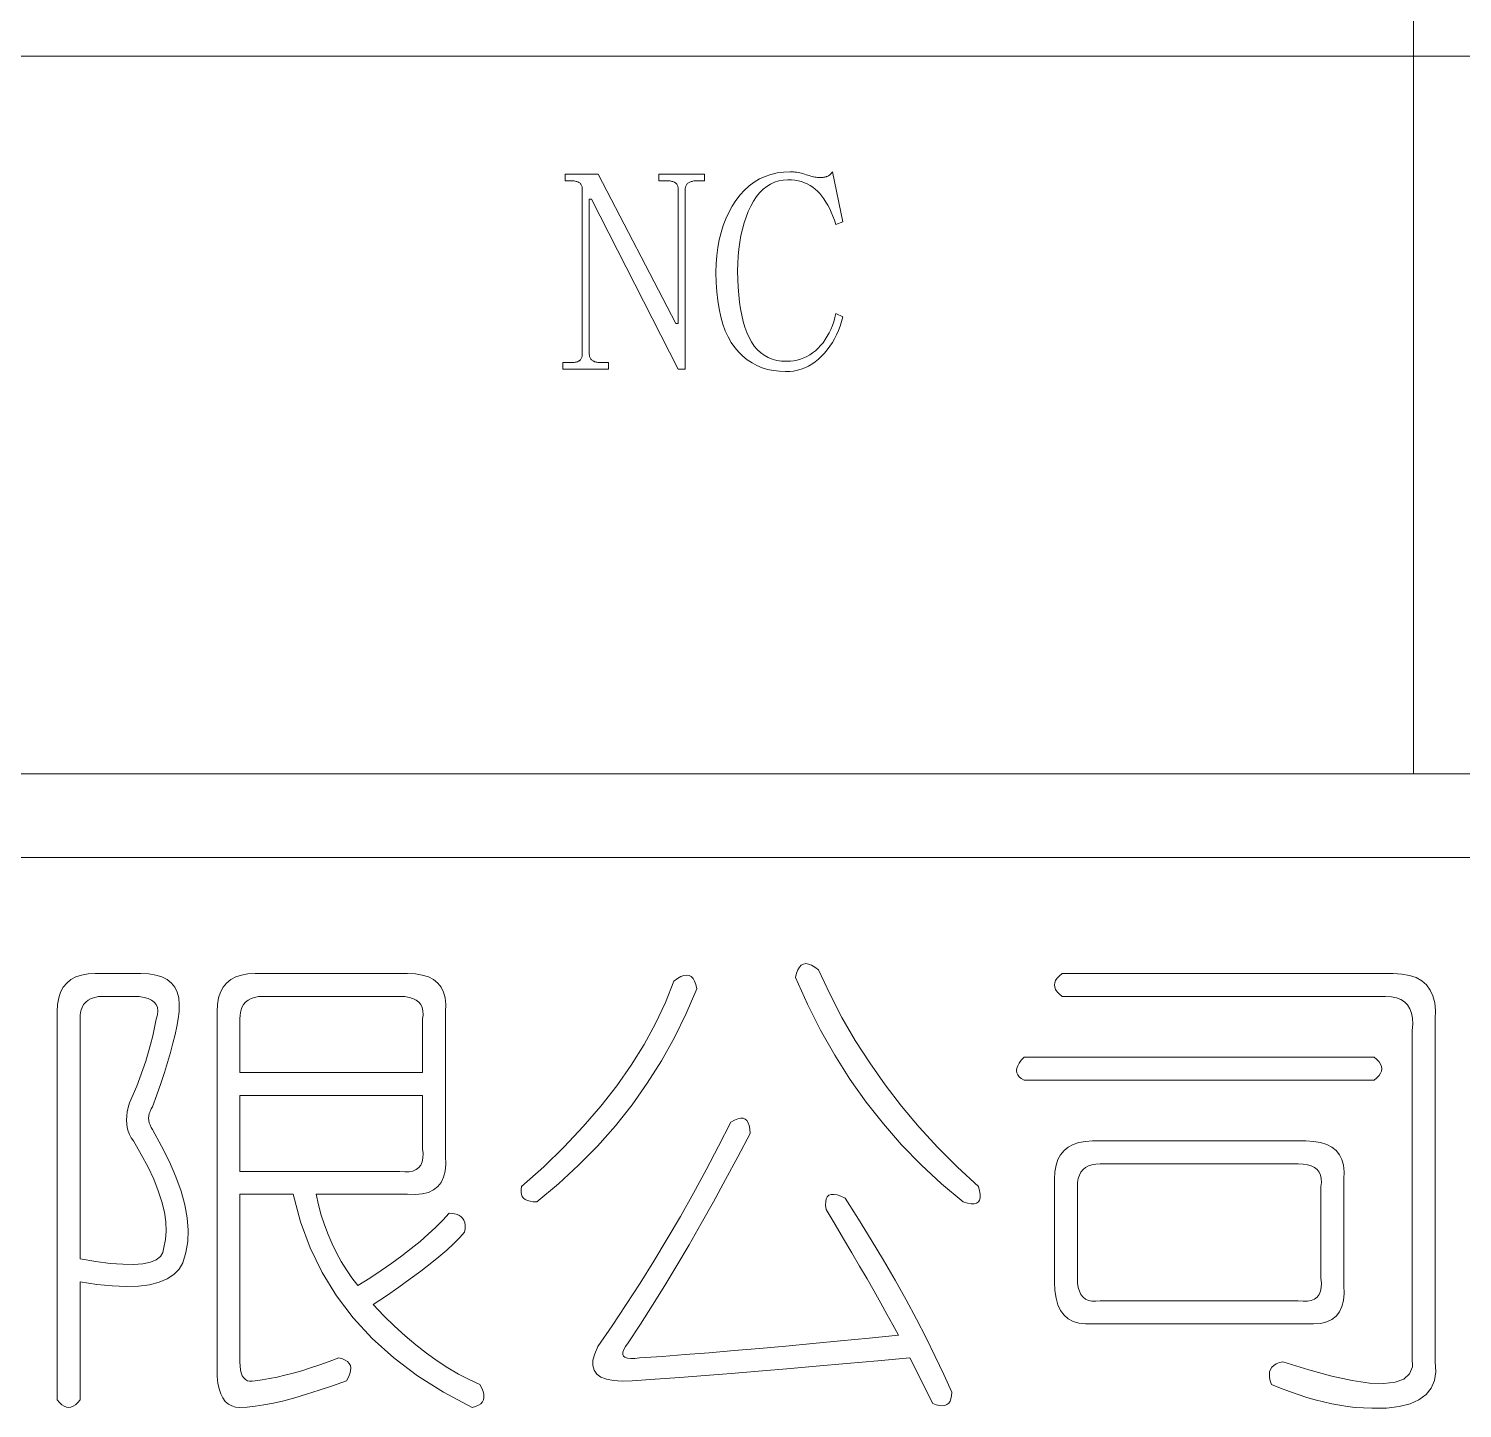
# Model space of a CAD drawing. Extents: x 1 to 297, y 1 to 210.
# Drawn here: x 241.8 to 252.56, y 24.75 to 35.1 of the extents above; entities that cross this region are included whole.
import ezdxf

# ---------------------------------------------------------------- set-up
doc = ezdxf.new("R2010")
doc.units = 0

msp = doc.modelspace()

# ---------------------------------------------------------------- linework, layer by layer
at = {"color": 7, "lineweight": 13}
for p, q in [((252.196, 61.841), (252.196, 29.51)), ((220.3, 34.898), (295.449, 34.898)), ((220.3, 29.51), (295.449, 29.51)), ((196.872, 28.882), (295.987, 28.882))]:
    msp.add_line(p, q, dxfattribs=at)
for points in [[(246.659, 32.89), (246.676, 32.89), (246.676, 33.893), (246.676, 33.899), (246.676, 33.906), (246.675, 33.912), (246.674, 33.917), (246.672, 33.923), (246.67, 33.928), (246.668, 33.932), (246.665, 33.937), (246.662, 33.94), (246.659, 33.944), (246.656, 33.947), (246.651, 33.95), (246.647, 33.953), (246.641, 33.955), (246.636, 33.957), (246.629, 33.958), (246.623, 33.96), (246.615, 33.961), (246.608, 33.961), (246.599, 33.961), (246.531, 33.961), (246.531, 34.013), (246.873, 34.013), (246.873, 33.961), (246.805, 33.961), (246.798, 33.961), (246.792, 33.961), (246.786, 33.96), (246.78, 33.958), (246.774, 33.957), (246.768, 33.955), (246.763, 33.953), (246.758, 33.95), (246.754, 33.947), (246.749, 33.944), (246.745, 33.94), (246.741, 33.937), (246.738, 33.932), (246.735, 33.928), (246.733, 33.923), (246.731, 33.917), (246.73, 33.912), (246.729, 33.906), (246.728, 33.899), (246.728, 33.893), (246.728, 32.547), (246.676, 32.547), (246.025, 33.824), (246.008, 33.824), (246.008, 32.667), (246.008, 32.66), (246.009, 32.654), (246.01, 32.648), (246.011, 32.642), (246.013, 32.637), (246.015, 32.632), (246.018, 32.627), (246.021, 32.623), (246.025, 32.619), (246.029, 32.615), (246.034, 32.612), (246.038, 32.609), (246.043, 32.607), (246.048, 32.604), (246.054, 32.603), (246.06, 32.601), (246.066, 32.6), (246.072, 32.599), (246.078, 32.598), (246.085, 32.598), (246.153, 32.598), (246.153, 32.547), (245.811, 32.547), (245.811, 32.598), (245.879, 32.598), (245.888, 32.598), (245.895, 32.599), (245.903, 32.6), (245.909, 32.601), (245.916, 32.603), (245.921, 32.604), (245.927, 32.607), (245.931, 32.609), (245.936, 32.612), (245.939, 32.615), (245.942, 32.619), (245.945, 32.623), (245.948, 32.627), (245.95, 32.632), (245.952, 32.637), (245.954, 32.642), (245.955, 32.648), (245.956, 32.654), (245.956, 32.66), (245.956, 32.667), (245.956, 33.893), (245.956, 33.899), (245.956, 33.906), (245.955, 33.912), (245.954, 33.917), (245.952, 33.923), (245.95, 33.928), (245.948, 33.932), (245.945, 33.937), (245.942, 33.94), (245.939, 33.944), (245.936, 33.947), (245.931, 33.95), (245.927, 33.953), (245.921, 33.955), (245.916, 33.957), (245.909, 33.958), (245.903, 33.96), (245.895, 33.961), (245.888, 33.961), (245.879, 33.961), (245.828, 33.961), (245.828, 34.013), (246.076, 34.013)], [(247.482, 32.53), (247.435, 32.532), (247.39, 32.537), (247.347, 32.546), (247.306, 32.559), (247.267, 32.575), (247.23, 32.595), (247.194, 32.618), (247.161, 32.645), (247.13, 32.676), (247.101, 32.71), (247.074, 32.748), (247.05, 32.79), (247.029, 32.836), (247.01, 32.887), (246.995, 32.941), (246.982, 33), (246.972, 33.063), (246.965, 33.129), (246.961, 33.2), (246.959, 33.275), (246.961, 33.34), (246.965, 33.401), (246.973, 33.461), (246.983, 33.518), (246.997, 33.573), (247.013, 33.626), (247.033, 33.677), (247.055, 33.725), (247.081, 33.771), (247.109, 33.815), (247.14, 33.856), (247.173, 33.893), (247.209, 33.925), (247.246, 33.953), (247.286, 33.976), (247.328, 33.995), (247.372, 34.01), (247.418, 34.021), (247.466, 34.028), (247.516, 34.03), (247.528, 34.03), (247.54, 34.029), (247.552, 34.028), (247.564, 34.026), (247.576, 34.024), (247.588, 34.022), (247.6, 34.019), (247.612, 34.016), (247.624, 34.012), (247.636, 34.008), (247.648, 34.004), (247.66, 34.001), (247.671, 33.997), (247.682, 33.995), (247.692, 33.992), (247.702, 33.99), (247.712, 33.989), (247.721, 33.988), (247.73, 33.987), (247.739, 33.987), (247.746, 33.987), (247.752, 33.987), (247.759, 33.988), (247.765, 33.988), (247.77, 33.989), (247.776, 33.99), (247.781, 33.991), (247.786, 33.992), (247.79, 33.994), (247.795, 33.995), (247.799, 33.997), (247.803, 34), (247.807, 34.002), (247.811, 34.005), (247.815, 34.008), (247.819, 34.012), (247.823, 34.016), (247.826, 34.02), (247.83, 34.025), (247.833, 34.03), (247.911, 33.653), (247.859, 33.635), (247.849, 33.667), (247.837, 33.698), (247.825, 33.726), (247.813, 33.753), (247.799, 33.779), (247.785, 33.803), (247.77, 33.826), (247.755, 33.847), (247.739, 33.866), (247.722, 33.884), (247.704, 33.9), (247.686, 33.915), (247.666, 33.928), (247.645, 33.939), (247.623, 33.948), (247.601, 33.956), (247.577, 33.962), (247.552, 33.966), (247.526, 33.969), (247.499, 33.97), (247.464, 33.968), (247.43, 33.962), (247.399, 33.952), (247.368, 33.938), (247.34, 33.92), (247.313, 33.899), (247.287, 33.873), (247.263, 33.844), (247.241, 33.81), (247.221, 33.773), (247.202, 33.732), (247.185, 33.69), (247.17, 33.646), (247.158, 33.6), (247.147, 33.552), (247.138, 33.502), (247.131, 33.45), (247.126, 33.397), (247.123, 33.341), (247.122, 33.284), (247.123, 33.222), (247.125, 33.163), (247.13, 33.106), (247.136, 33.052), (247.143, 33.001), (247.153, 32.953), (247.164, 32.907), (247.177, 32.864), (247.191, 32.824), (247.208, 32.787), (247.226, 32.753), (247.247, 32.722), (247.269, 32.695), (247.294, 32.672), (247.321, 32.652), (247.351, 32.636), (247.382, 32.623), (247.416, 32.614), (247.452, 32.609), (247.491, 32.607), (247.518, 32.608), (247.544, 32.611), (247.569, 32.616), (247.594, 32.623), (247.618, 32.632), (247.641, 32.642), (247.664, 32.655), (247.685, 32.67), (247.706, 32.687), (247.726, 32.705), (247.745, 32.726), (247.763, 32.747), (247.78, 32.77), (247.795, 32.795), (247.809, 32.82), (247.821, 32.847), (247.833, 32.875), (247.843, 32.904), (247.852, 32.935), (247.859, 32.967), (247.911, 32.941), (247.901, 32.906), (247.891, 32.872), (247.878, 32.839), (247.865, 32.807), (247.85, 32.777), (247.833, 32.748), (247.815, 32.721), (247.795, 32.694), (247.774, 32.669), (247.752, 32.645), (247.729, 32.623), (247.704, 32.604), (247.679, 32.586), (247.653, 32.571), (247.627, 32.559), (247.599, 32.548), (247.571, 32.54), (247.542, 32.534), (247.513, 32.531)], [(242.3, 28.011), (242.643, 28.011), (242.703, 28.008), (242.755, 27.999), (242.801, 27.985), (242.84, 27.965), (242.872, 27.939), (242.897, 27.908), (242.915, 27.871), (242.927, 27.828), (242.931, 27.779), (242.929, 27.725), (242.922, 27.672), (242.912, 27.614), (242.899, 27.553), (242.883, 27.487), (242.865, 27.418), (242.843, 27.344), (242.819, 27.267), (242.792, 27.186), (242.762, 27.1), (242.729, 27.011), (242.719, 26.994), (242.711, 26.976), (242.705, 26.959), (242.701, 26.942), (242.7, 26.925), (242.701, 26.908), (242.705, 26.891), (242.711, 26.874), (242.719, 26.856), (242.729, 26.839), (242.798, 26.716), (242.857, 26.598), (242.905, 26.485), (242.944, 26.378), (242.972, 26.275), (242.989, 26.178), (242.997, 26.085), (242.994, 25.998), (242.981, 25.916), (242.957, 25.839), (242.929, 25.792), (242.89, 25.751), (242.84, 25.718), (242.779, 25.693), (242.707, 25.675), (242.625, 25.664), (242.531, 25.661), (242.427, 25.666), (242.312, 25.677), (242.186, 25.696), (242.186, 24.811), (242.169, 24.79), (242.152, 24.774), (242.135, 24.763), (242.117, 24.756), (242.1, 24.754), (242.083, 24.756), (242.066, 24.763), (242.049, 24.774), (242.032, 24.79), (242.015, 24.811), (242.015, 27.725), (242.017, 27.779), (242.026, 27.828), (242.04, 27.871), (242.06, 27.908), (242.086, 27.939), (242.117, 27.965), (242.155, 27.985), (242.197, 27.999), (242.246, 28.008)], [(243.5, 28.011), (244.643, 28.011), (244.703, 28.008), (244.755, 27.999), (244.801, 27.985), (244.84, 27.965), (244.872, 27.939), (244.897, 27.908), (244.915, 27.871), (244.927, 27.828), (244.931, 27.779), (244.929, 27.725), (244.929, 26.639), (244.931, 26.58), (244.927, 26.527), (244.915, 26.482), (244.897, 26.443), (244.872, 26.411), (244.84, 26.386), (244.801, 26.367), (244.755, 26.356), (244.703, 26.351), (244.643, 26.354), (243.957, 26.354), (243.976, 26.275), (243.997, 26.198), (244.022, 26.124), (244.049, 26.052), (244.079, 25.982), (244.112, 25.915), (244.147, 25.85), (244.186, 25.787), (244.227, 25.726), (244.272, 25.668), (244.361, 25.725), (244.445, 25.781), (244.525, 25.837), (244.601, 25.892), (244.672, 25.946), (244.738, 26), (244.8, 26.054), (244.857, 26.107), (244.909, 26.159), (244.957, 26.211), (244.984, 26.209), (245.008, 26.205), (245.028, 26.198), (245.044, 26.188), (245.057, 26.175), (245.067, 26.159), (245.073, 26.141), (245.076, 26.119), (245.076, 26.095), (245.072, 26.068), (245.034, 26.026), (244.989, 25.982), (244.938, 25.935), (244.88, 25.885), (244.815, 25.832), (244.743, 25.776), (244.664, 25.718), (244.578, 25.656), (244.485, 25.592), (244.386, 25.525), (244.466, 25.442), (244.546, 25.364), (244.626, 25.291), (244.706, 25.223), (244.786, 25.161), (244.866, 25.103), (244.946, 25.051), (245.026, 25.004), (245.106, 24.962), (245.186, 24.925), (245.201, 24.898), (245.211, 24.872), (245.217, 24.85), (245.218, 24.829), (245.215, 24.811), (245.207, 24.795), (245.194, 24.781), (245.177, 24.77), (245.155, 24.76), (245.129, 24.754), (244.915, 24.867), (244.719, 24.991), (244.54, 25.126), (244.379, 25.27), (244.236, 25.425), (244.111, 25.59), (244.003, 25.766), (243.913, 25.951), (243.841, 26.147), (243.786, 26.354), (243.386, 26.354), (243.386, 25.096), (243.387, 25.064), (243.391, 25.036), (243.396, 25.012), (243.404, 24.991), (243.415, 24.975), (243.427, 24.963), (243.442, 24.954), (243.459, 24.95), (243.479, 24.95), (243.5, 24.954), (243.553, 24.96), (243.608, 24.97), (243.665, 24.981), (243.724, 24.995), (243.786, 25.011), (243.85, 25.029), (243.916, 25.05), (243.985, 25.072), (244.056, 25.098), (244.129, 25.125), (244.155, 25.118), (244.177, 25.109), (244.194, 25.098), (244.207, 25.084), (244.215, 25.068), (244.218, 25.05), (244.217, 25.029), (244.211, 25.006), (244.201, 24.981), (244.186, 24.954), (244.08, 24.916), (243.98, 24.882), (243.886, 24.852), (243.797, 24.826), (243.715, 24.804), (243.637, 24.786), (243.566, 24.772), (243.5, 24.762), (243.44, 24.756), (243.386, 24.754), (243.353, 24.756), (243.324, 24.765), (243.299, 24.779), (243.276, 24.799), (243.257, 24.825), (243.242, 24.856), (243.23, 24.894), (243.221, 24.936), (243.216, 24.985), (243.215, 25.039), (243.215, 27.725), (243.217, 27.779), (243.226, 27.828), (243.24, 27.871), (243.26, 27.908), (243.286, 27.939), (243.317, 27.965), (243.355, 27.985), (243.397, 27.999), (243.446, 28.008)], [(246.815, 27.896), (246.736, 27.711), (246.648, 27.531), (246.551, 27.356), (246.444, 27.188), (246.329, 27.025), (246.204, 26.868), (246.071, 26.716), (245.928, 26.571), (245.776, 26.431), (245.615, 26.296), (245.588, 26.298), (245.564, 26.301), (245.544, 26.307), (245.528, 26.315), (245.515, 26.325), (245.505, 26.338), (245.499, 26.352), (245.496, 26.37), (245.496, 26.389), (245.5, 26.411), (245.666, 26.56), (245.82, 26.71), (245.963, 26.862), (246.095, 27.014), (246.215, 27.168), (246.323, 27.323), (246.42, 27.479), (246.506, 27.636), (246.58, 27.794), (246.643, 27.954), (246.671, 27.974), (246.696, 27.988), (246.719, 27.996), (246.739, 27.999), (246.757, 27.996), (246.773, 27.988), (246.787, 27.974), (246.799, 27.954), (246.808, 27.928)], [(247.729, 28.039), (247.813, 27.858), (247.905, 27.682), (248.005, 27.509), (248.113, 27.34), (248.229, 27.175), (248.353, 27.014), (248.485, 26.857), (248.625, 26.704), (248.773, 26.556), (248.929, 26.411), (248.938, 26.379), (248.943, 26.351), (248.943, 26.328), (248.938, 26.31), (248.929, 26.296), (248.915, 26.287), (248.897, 26.283), (248.874, 26.283), (248.847, 26.287), (248.815, 26.296), (248.653, 26.432), (248.499, 26.574), (248.353, 26.724), (248.216, 26.882), (248.086, 27.046), (247.964, 27.219), (247.851, 27.398), (247.745, 27.586), (247.647, 27.78), (247.557, 27.982), (247.564, 28.014), (247.573, 28.039), (247.585, 28.059), (247.599, 28.074), (247.615, 28.082), (247.633, 28.085), (247.653, 28.082), (247.676, 28.074), (247.701, 28.059)], [(249.557, 28.011), (252.043, 28.011), (252.108, 28.007), (252.165, 27.997), (252.215, 27.98), (252.258, 27.956), (252.293, 27.925), (252.321, 27.887), (252.341, 27.843), (252.354, 27.791), (252.359, 27.733), (252.357, 27.668), (252.357, 25.096), (252.362, 25.021), (252.352, 24.955), (252.327, 24.898), (252.289, 24.85), (252.236, 24.811), (252.169, 24.781), (252.087, 24.76), (251.992, 24.749), (251.882, 24.747), (251.757, 24.754), (251.7, 24.76), (251.641, 24.77), (251.581, 24.781), (251.52, 24.795), (251.457, 24.811), (251.394, 24.829), (251.329, 24.85), (251.264, 24.872), (251.197, 24.898), (251.129, 24.925), (251.119, 24.952), (251.114, 24.978), (251.113, 25), (251.115, 25.021), (251.122, 25.039), (251.132, 25.055), (251.147, 25.069), (251.165, 25.08), (251.188, 25.09), (251.215, 25.096), (251.409, 25.035), (251.583, 24.988), (251.734, 24.955), (251.864, 24.936), (251.972, 24.932), (252.058, 24.942), (252.123, 24.966), (252.165, 25.005), (252.187, 25.058), (252.186, 25.125), (252.186, 27.582), (252.189, 27.631), (252.187, 27.675), (252.18, 27.713), (252.168, 27.747), (252.15, 27.775), (252.128, 27.798), (252.1, 27.816), (252.067, 27.829), (252.029, 27.837), (251.986, 27.839), (249.557, 27.839), (249.537, 27.856), (249.521, 27.874), (249.509, 27.891), (249.503, 27.908), (249.5, 27.925), (249.503, 27.942), (249.509, 27.959), (249.521, 27.976), (249.537, 27.994)], [(242.586, 27.839), (242.357, 27.839), (242.325, 27.838), (242.296, 27.832), (242.27, 27.824), (242.248, 27.812), (242.229, 27.796), (242.213, 27.778), (242.201, 27.755), (242.193, 27.73), (242.188, 27.7), (242.186, 27.668), (242.186, 25.868), (242.305, 25.848), (242.412, 25.835), (242.507, 25.828), (242.588, 25.827), (242.657, 25.832), (242.714, 25.844), (242.758, 25.862), (242.789, 25.886), (242.808, 25.917), (242.815, 25.954), (242.828, 26.013), (242.833, 26.077), (242.83, 26.146), (242.819, 26.219), (242.8, 26.296), (242.773, 26.379), (242.739, 26.466), (242.696, 26.557), (242.645, 26.653), (242.586, 26.754), (242.57, 26.777), (242.557, 26.802), (242.547, 26.827), (242.54, 26.854), (242.536, 26.882), (242.535, 26.911), (242.536, 26.942), (242.54, 26.973), (242.547, 27.006), (242.557, 27.039), (242.585, 27.102), (242.611, 27.165), (242.635, 27.228), (242.658, 27.291), (242.679, 27.354), (242.698, 27.416), (242.715, 27.479), (242.731, 27.542), (242.745, 27.605), (242.757, 27.668), (242.766, 27.7), (242.769, 27.73), (242.766, 27.755), (242.757, 27.778), (242.743, 27.796), (242.723, 27.812), (242.697, 27.824), (242.666, 27.832), (242.629, 27.838)], [(244.586, 27.839), (243.557, 27.839), (243.525, 27.838), (243.496, 27.832), (243.47, 27.824), (243.448, 27.812), (243.429, 27.796), (243.413, 27.778), (243.401, 27.755), (243.393, 27.73), (243.388, 27.7), (243.386, 27.668), (243.386, 27.268), (244.757, 27.268), (244.757, 27.668), (244.761, 27.7), (244.76, 27.73), (244.754, 27.755), (244.744, 27.778), (244.729, 27.796), (244.709, 27.812), (244.685, 27.824), (244.657, 27.832), (244.624, 27.838)], [(249.272, 27.382), (251.9, 27.382), (251.921, 27.365), (251.937, 27.348), (251.948, 27.331), (251.955, 27.314), (251.957, 27.296), (251.955, 27.279), (251.948, 27.262), (251.937, 27.245), (251.921, 27.228), (251.9, 27.211), (249.272, 27.211), (249.251, 27.223), (249.235, 27.236), (249.224, 27.25), (249.217, 27.266), (249.215, 27.282), (249.217, 27.3), (249.224, 27.319), (249.235, 27.339), (249.251, 27.36)], [(244.757, 27.096), (243.386, 27.096), (243.386, 26.525), (244.586, 26.525), (244.624, 26.522), (244.657, 26.523), (244.685, 26.528), (244.709, 26.539), (244.729, 26.554), (244.744, 26.573), (244.754, 26.597), (244.76, 26.626), (244.761, 26.659), (244.757, 26.696)], [(247.215, 26.811), (247.123, 26.636), (247.032, 26.464), (246.94, 26.297), (246.849, 26.134), (246.757, 25.975), (246.666, 25.82), (246.575, 25.669), (246.483, 25.522), (246.392, 25.378), (246.3, 25.239), (246.281, 25.212), (246.267, 25.189), (246.26, 25.169), (246.259, 25.152), (246.265, 25.139), (246.276, 25.13), (246.294, 25.123), (246.319, 25.12), (246.349, 25.121), (246.386, 25.125), (246.555, 25.137), (246.729, 25.15), (246.909, 25.164), (247.095, 25.18), (247.286, 25.196), (247.483, 25.214), (247.686, 25.233), (247.895, 25.253), (248.109, 25.274), (248.329, 25.296), (248.287, 25.373), (248.243, 25.453), (248.196, 25.537), (248.146, 25.626), (248.093, 25.718), (248.037, 25.814), (247.979, 25.914), (247.917, 26.019), (247.853, 26.127), (247.786, 26.239), (247.782, 26.271), (247.783, 26.298), (247.787, 26.319), (247.795, 26.335), (247.807, 26.346), (247.824, 26.352), (247.844, 26.353), (247.868, 26.349), (247.897, 26.34), (247.929, 26.325), (248.029, 26.166), (248.125, 26.011), (248.217, 25.858), (248.304, 25.708), (248.386, 25.561), (248.464, 25.416), (248.537, 25.275), (248.605, 25.136), (248.669, 25.001), (248.729, 24.868), (248.727, 24.841), (248.723, 24.819), (248.716, 24.8), (248.706, 24.786), (248.693, 24.775), (248.677, 24.768), (248.659, 24.766), (248.637, 24.767), (248.613, 24.773), (248.586, 24.782), (248.415, 25.125), (248.173, 25.103), (247.938, 25.082), (247.711, 25.062), (247.491, 25.043), (247.279, 25.025), (247.074, 25.008), (246.877, 24.993), (246.687, 24.979), (246.504, 24.966), (246.329, 24.954), (246.254, 24.951), (246.191, 24.955), (246.138, 24.965), (246.096, 24.981), (246.065, 25.004), (246.044, 25.032), (246.035, 25.068), (246.036, 25.109), (246.049, 25.157), (246.072, 25.211), (246.179, 25.366), (246.285, 25.525), (246.39, 25.686), (246.492, 25.851), (246.593, 26.018), (246.692, 26.188), (246.79, 26.361), (246.885, 26.536), (246.979, 26.715), (247.072, 26.896), (247.099, 26.911), (247.123, 26.92), (247.145, 26.925), (247.163, 26.924), (247.179, 26.918), (247.192, 26.907), (247.202, 26.89), (247.209, 26.869), (247.213, 26.842)], [(249.786, 26.754), (251.386, 26.754), (251.445, 26.751), (251.498, 26.742), (251.544, 26.728), (251.583, 26.708), (251.615, 26.682), (251.64, 26.651), (251.658, 26.614), (251.669, 26.571), (251.674, 26.522), (251.672, 26.468), (251.672, 25.668), (251.674, 25.608), (251.669, 25.556), (251.658, 25.51), (251.64, 25.471), (251.615, 25.439), (251.583, 25.414), (251.544, 25.396), (251.498, 25.384), (251.445, 25.38), (251.386, 25.382), (249.786, 25.382), (249.732, 25.38), (249.683, 25.386), (249.64, 25.398), (249.603, 25.419), (249.572, 25.446), (249.546, 25.482), (249.526, 25.524), (249.512, 25.574), (249.503, 25.632), (249.5, 25.696), (249.5, 26.468), (249.503, 26.522), (249.512, 26.571), (249.526, 26.614), (249.546, 26.651), (249.572, 26.682), (249.603, 26.708), (249.64, 26.728), (249.683, 26.742), (249.732, 26.751)], [(251.329, 26.582), (249.843, 26.582), (249.811, 26.58), (249.781, 26.575), (249.756, 26.567), (249.733, 26.555), (249.715, 26.539), (249.699, 26.52), (249.687, 26.498), (249.679, 26.472), (249.673, 26.443), (249.672, 26.411), (249.672, 25.725), (249.673, 25.687), (249.679, 25.654), (249.687, 25.626), (249.699, 25.602), (249.715, 25.582), (249.733, 25.567), (249.756, 25.557), (249.781, 25.551), (249.811, 25.55), (249.843, 25.554), (251.329, 25.554), (251.367, 25.55), (251.4, 25.551), (251.428, 25.557), (251.452, 25.567), (251.472, 25.582), (251.487, 25.602), (251.497, 25.626), (251.503, 25.654), (251.504, 25.687), (251.5, 25.725), (251.5, 26.411), (251.504, 26.443), (251.503, 26.472), (251.497, 26.498), (251.487, 26.52), (251.472, 26.539), (251.452, 26.555), (251.428, 26.567), (251.4, 26.575), (251.367, 26.58)]]:
    msp.add_lwpolyline(points, close=True, dxfattribs=at)

doc.saveas('drawing.dxf')
